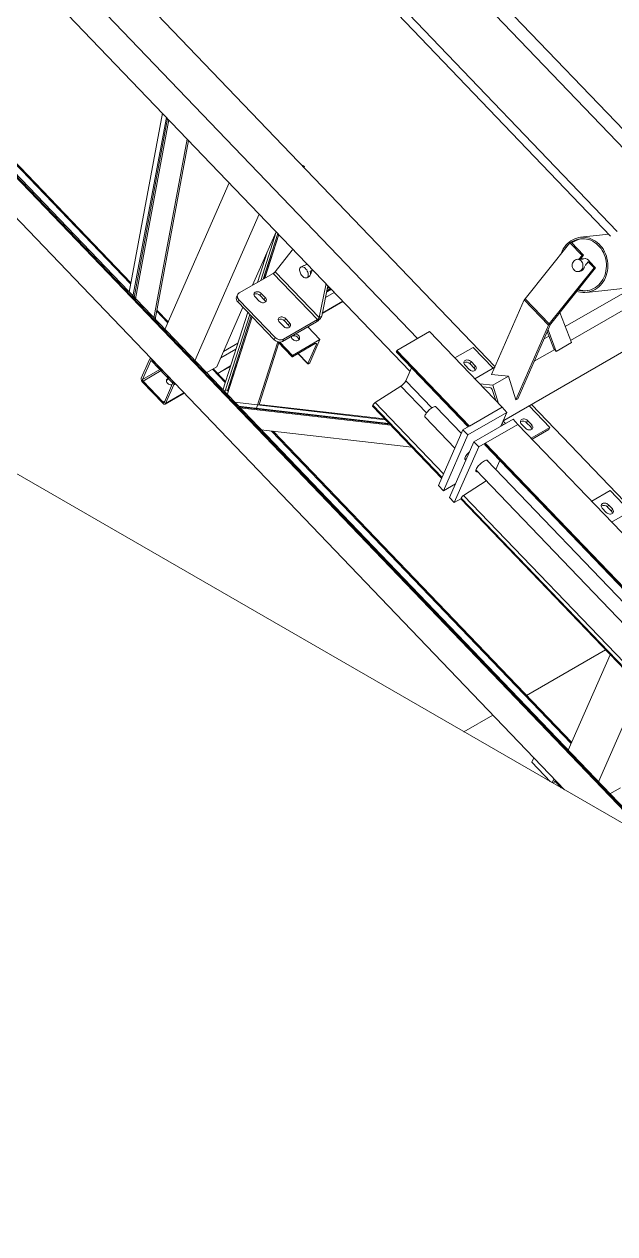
# Model space of a CAD drawing. Header units: millimetres. Extents: x 26816 to 90584, y 11074 to 56542.
# Drawn here: x 65639 to 66599, y 20511 to 22478 of the extents above; entities that cross this region are included whole.
import ezdxf

# ---------------------------------------------------------------- set-up
doc = ezdxf.new("R2010")
doc.units = ezdxf.units.MM
doc.layers.add('MAU_XAM', color=8, linetype='Continuous')
doc.layers.add('MAU_XANH', color=5, linetype='Continuous')

msp = doc.modelspace()

# ---------------------------------------------------------------- linework, layer by layer
at = {"layer": 'MAU_XAM', "linetype": 'Continuous', "lineweight": 0}
for p, q in [((67767.4, 20511.1), (63524.7, 22960.3)), ((66583.7, 21460.4), (66455.3, 21386.3)), ((66400.4, 21354.6), (66353.3, 21327.4))]:
    msp.add_line(p, q, dxfattribs=at)
at = {"layer": 'MAU_XANH', "linetype": 'Continuous', "lineweight": 0}
for p, q in [((49673, 39988.3), (67225.5, 21666.2)), ((49525.5, 39966.6), (66602.5, 22140.9)), ((49652, 39980.2), (67084.7, 21783.1)), ((66278, 21966.7), (60089.2, 28426.9)), ((66265.8, 21913.4), (60069.3, 28381.6)), ((66658.6, 21151.2), (59963.4, 28139.9)), ((66663.5, 21148.3), (60014, 28089.4)), ((66668.4, 21145.5), (60015, 28090.6)), ((66517.1, 21232.9), (62709.2, 25207.7)), ((65963.3, 22789.4), (66591.8, 22133.4)), ((66404, 21921.2), (65807.4, 22544)), ((65812.2, 22055.4), (65420.5, 22464.2)), ((65812.5, 22057.3), (65421.9, 22465)), ((65809.6, 22041.9), (65864, 22332.9)), ((65816, 22035.3), (65870.4, 22326.2)), ((65817.7, 22033.5), (65872.1, 22324.5)), ((65819.9, 22031.3), (65874.2, 22322.2)), ((65849.8, 22000), (65904.2, 22290.9)), ((65852, 21997.7), (65906.4, 22288.6)), ((66094.6, 22245.8), (66093.3, 22247.2)), ((66093.6, 22245.2), (66094.6, 22245.8)), ((66094.1, 22244.7), (66094.6, 22245.8)), ((65867.5, 21981.5), (65972.1, 22220.1)), ((65916.7, 21930.2), (66021.2, 22168.8)), ((66010.3, 22053.5), (66048.4, 22140.4)), ((66023.5, 22061.1), (66048.8, 22140)), ((66027.4, 22063.3), (66051.2, 22137.5)), ((66029.8, 22064.7), (66052.7, 22136)), ((66030, 22064.9), (66052.8, 22135.8)), ((66589.1, 22136.2), (66543, 22131.3)), ((66545.8, 22128.9), (66545.6, 22128.9)), ((66018, 22057.9), (66033.8, 22107.1)), ((66046.9, 22075.4), (66074.7, 22110.4)), ((66076.1, 22111.5), (66075.7, 22111.3)), ((66525.7, 22122.4), (66452.8, 22031.5)), ((66528.1, 22122.7), (66525.7, 22122.4)), ((66545.4, 22101.9), (66525.7, 22122.4)), ((66547.8, 22102.1), (66528.1, 22122.7)), ((66098.7, 22087.9), (66094.6, 22085.4)), ((66097.7, 22088.9), (66096.8, 22086.7)), ((66539.5, 22095.7), (66537.1, 22095.4)), ((66540.4, 22095.7), (66545.4, 22101.9)), ((66542.4, 22095.4), (66547.8, 22102.1)), ((66547.3, 22095.9), (66542.5, 22095.4)), ((66550.3, 22096.8), (66544.3, 22096.2)), ((66547.8, 22102.1), (66545.4, 22101.9)), ((66555.2, 22091.6), (66550.3, 22085.5)), ((66557.6, 22091.9), (66555.2, 22091.6)), ((66565, 22081.4), (66555.2, 22091.6)), ((66567.4, 22081.6), (66557.6, 22091.9)), ((66043.6, 22072.7), (65988.5, 22040.9)), ((66043.6, 22072.7), (66115.8, 21997.4)), ((66118.3, 22000.8), (66046.9, 22075.4)), ((66092.3, 22085), (66088.7, 22083)), ((66098.7, 22065.6), (66102.3, 22067.7)), ((66103.7, 22075.9), (66107.2, 22077.9)), ((66104.3, 22071.1), (66107.6, 22078.7)), ((66565, 22081.4), (66492.2, 21990.4)), ((66567.4, 22081.6), (66494.6, 21990.7)), ((66539.2, 22075.5), (66541.6, 22075.8)), ((66542.6, 22075.9), (66542.1, 22075.9)), ((66542.6, 22076), (66542.6, 22075.9)), ((66549.1, 22083.4), (66550.1, 22083.5)), ((66567.4, 22081.6), (66565, 22081.4)), ((66129.1, 22053.7), (66118.3, 22000.8)), ((66132.6, 22052.5), (66122.6, 22003.3)), ((66130.6, 22054.6), (66129.1, 22053.7)), ((66138.2, 22046.7), (66130.5, 22042.3)), ((66130.8, 22043.7), (66137.4, 22047.5)), ((66518.1, 21986.1), (66626.6, 22048.7)), ((66552.6, 22041.8), (66650.9, 22052.3)), ((65985.9, 22038), (65984.3, 22034.4)), ((65988, 22029.9), (65986.4, 22026.3)), ((65988, 22029.9), (66047, 21968.3)), ((66014.3, 22034.5), (66020.9, 22027.7)), ((66022.6, 22036.6), (66024.2, 22040.2)), ((66022.6, 22036.6), (66029.2, 22029.8)), ((66030.8, 22033.4), (66024.2, 22040.2)), ((66029.2, 22029.8), (66030.8, 22033.4)), ((66156.8, 22027.3), (66123.5, 22008.1)), ((66142.8, 22041.8), (66128.7, 22033.7)), ((66451.5, 22029.4), (66398.2, 21908)), ((66490.8, 21988.3), (66451.5, 22029.4)), ((66452.8, 22031.5), (66492.2, 21990.4)), ((66526.6, 21963.7), (66642, 22030.3)), ((66554.7, 22044.6), (66554.8, 22044.6)), ((65872.3, 21992.6), (65854.5, 22011.2)), ((65873, 21994.1), (65854.9, 22013)), ((65952.1, 21920.7), (65994.6, 22017.7)), ((65961.9, 21883), (66002.5, 22009.5)), ((65986.4, 22026.3), (66045.4, 21964.7)), ((65995.1, 22017.2), (65994.2, 22016.7)), ((66123.4, 22007.6), (66157, 22027)), ((66528, 21960), (66509.4, 22009.2)), ((65966.5, 21883.3), (66005.9, 22006)), ((65969.2, 21875.3), (66009.8, 22001.8)), ((65969.3, 21882.2), (66008.2, 22003.5)), ((65970.7, 21880.4), (66009.7, 22002)), ((66053.7, 21993.5), (66060.2, 21986.6)), ((66114.2, 21993.8), (66059, 21962)), ((66115.8, 21997.4), (66060.6, 21965.6)), ((66062, 21995.6), (66063.6, 21999.2)), ((66062, 21995.6), (66068.5, 21988.7)), ((66070.1, 21992.3), (66063.6, 21999.2)), ((66068.5, 21988.7), (66070.1, 21992.3)), ((66114.2, 21993.8), (66115.8, 21997.4)), ((66118.3, 22000.8), (66122.6, 22003.3)), ((66418.1, 21833.6), (66711.4, 22002.9)), ((66490.8, 21988.3), (66437.6, 21866.9)), ((66494.3, 21990.3), (66441.1, 21868.9)), ((66494.3, 21990.3), (66490.8, 21988.3)), ((66494.6, 21990.7), (66492.2, 21990.4)), ((66045.4, 21964.7), (66047, 21968.3)), ((66119.7, 21965.1), (66100, 21985.6)), ((66297.6, 21978), (66244.6, 21947.4)), ((66415.6, 21854.9), (66297.6, 21978)), ((66483.8, 21966.2), (66491.7, 21970.8)), ((66499.6, 21950), (66489, 21978.1)), ((66503.6, 21945.9), (66490.3, 21981.1)), ((65983.3, 21949.7), (65958.6, 21935.4)), ((65986.3, 21959), (65963, 21945.6)), ((66016.7, 21853.5), (66051.2, 21961.1)), ((66020.7, 21859.7), (66052.7, 21959.6)), ((66051, 21961.3), (66074.3, 21937)), ((66074.3, 21937.6), (66051.8, 21961.1)), ((66075.1, 21939.4), (66054.6, 21960.8)), ((66060.6, 21965.6), (66059, 21962)), ((66119.7, 21965.1), (66075.1, 21939.4)), ((66075.2, 21937.2), (66112, 21958.4)), ((66113.8, 21957.6), (66100, 21926.2)), ((66103, 21927), (66119.7, 21965.1)), ((66113.8, 21957.6), (66112.7, 21958.7)), ((66368.4, 21952.2), (66338.7, 21935.1)), ((66368.4, 21952.2), (66400.8, 21918.4)), ((66467.8, 21929.8), (66501.2, 21949)), ((66499.6, 21950), (66501.2, 21949)), ((66501.2, 21949), (66503.6, 21945.9)), ((66503.6, 21945.9), (66528, 21960)), ((65829.5, 21902.2), (65842.8, 21932.4)), ((65831.5, 21900.1), (65844.7, 21930.3)), ((65845.2, 21934.2), (65843.5, 21933.3)), ((65845.5, 21930.8), (65844.7, 21930.3)), ((65846.6, 21930.1), (65879.3, 21895.9)), ((65847.4, 21932), (65880.1, 21897.7)), ((66075.1, 21939.4), (66074.3, 21937.6)), ((66084, 21942.3), (66100, 21925.6)), ((66100, 21926.2), (66084.4, 21942.5)), ((66243.9, 21944.7), (66360.5, 21823)), ((66244.6, 21947.4), (66244, 21946)), ((66361.3, 21823.5), (66244, 21946)), ((66362.6, 21824.2), (66244.6, 21947.4)), ((66363.7, 21925.5), (66365.3, 21929.2)), ((66365.3, 21929.2), (66371.8, 21922.3)), ((65859.7, 21916.4), (65831.5, 21900.1)), ((65861.6, 21914.5), (65832.3, 21897.5)), ((65952.1, 21920.7), (65935.1, 21910.9)), ((65965.8, 21895), (65945, 21916.7)), ((65966.3, 21896.7), (65946.4, 21917.5)), ((65974.4, 21922.1), (65953.6, 21910)), ((65953.9, 21909.7), (65974.3, 21921.5)), ((66100.9, 21925.8), (66103, 21927)), ((66268.4, 21919.2), (66259, 21897.9)), ((66361.9, 21916.6), (66355.4, 21923.4)), ((66363.7, 21925.5), (66370.2, 21918.7)), ((66370.2, 21918.7), (66371.8, 21922.3)), ((66371.2, 21901.2), (66403.5, 21919.9)), ((65864.2, 21861.5), (65831.5, 21895.7)), ((65865, 21863.3), (65832.3, 21897.5)), ((65880.1, 21893.4), (65866.9, 21863.1)), ((65882.1, 21891.3), (65868.8, 21861.1)), ((65884.8, 21892.9), (65882.1, 21891.3)), ((66301.2, 21853.9), (66259, 21897.9)), ((66400.7, 21891), (66379.2, 21892.9)), ((66398.2, 21908), (66425.8, 21905.6)), ((66400.7, 21891), (66425.8, 21905.6)), ((66409.8, 21860.9), (66400.7, 21891)), ((66425.8, 21905.6), (66437.6, 21866.9)), ((65868.1, 21860.2), (65899, 21878)), ((65898.7, 21878.3), (65868.8, 21861.1)), ((65966.5, 21883.3), (65965, 21879.8)), ((65969.3, 21882.2), (65966.5, 21883.3)), ((65968.7, 21875.9), (65970.6, 21880.3)), ((66251, 21889.2), (66209.5, 21862.6)), ((66292.6, 21845.7), (66251, 21889.2)), ((66383.8, 21888.1), (66395.5, 21887)), ((66400.2, 21882.2), (66405.2, 21865.8)), ((65867.6, 21864.8), (65865, 21863.3)), ((66225.9, 21834.8), (65980.9, 21863.1)), ((66231.8, 21828.7), (65986.8, 21857)), ((66233, 21827.4), (65988, 21855.7)), ((66234.7, 21825.6), (65989.7, 21854)), ((66224.7, 21836.1), (66020.5, 21859.7)), ((66205.5, 21858.2), (66204.8, 21856.8)), ((66317.4, 21739.3), (66204.8, 21856.8)), ((66318, 21740.7), (66205.5, 21858.2)), ((66320.6, 21746.6), (66209.5, 21862.6)), ((66349.4, 21812.2), (66307.8, 21855.6)), ((66415.6, 21854.9), (66352, 21818.1)), ((66415.6, 21854.9), (66362.6, 21824.2)), ((66423.5, 21846.6), (66415.6, 21854.9)), ((66441.1, 21868.9), (66437.6, 21866.9)), ((66459.3, 21857.4), (66493, 21822.2)), ((66626.9, 21688.5), (66463.1, 21859.6)), ((66290.5, 21839), (66339, 21788.4)), ((66423.5, 21846.6), (66359.8, 21809.9)), ((66369.7, 21798.7), (66433.4, 21835.4)), ((66413.6, 21824), (66423.5, 21846.6)), ((66417.3, 21832.4), (66421.2, 21828.4)), ((66417.8, 21833.6), (66418.1, 21833.6)), ((66418.1, 21833.6), (66418, 21834)), ((66433.4, 21835.4), (66441.2, 21827.2)), ((66455.4, 21829.7), (66457, 21833.3)), ((66457, 21833.3), (66463.6, 21826.5)), ((66268.9, 21790), (66023.9, 21818.3)), ((66527.9, 21308.2), (66041.2, 21816.3)), ((66528.6, 21309.8), (66043.6, 21816)), ((66352, 21818.1), (66312.2, 21727.5)), ((66359.8, 21809.9), (66352, 21818.1)), ((66377.6, 21790.5), (66441.2, 21827.2)), ((66441.2, 21827.2), (66388.2, 21796.6)), ((66414.4, 21824.5), (66413.9, 21824.9)), ((66417.9, 21826.5), (66415.7, 21828.8)), ((66623.5, 21637), (66441.2, 21827.2)), ((66453.7, 21820.8), (66447.1, 21827.6)), ((66455.4, 21829.7), (66462, 21822.9)), ((66462, 21822.9), (66463.6, 21826.5)), ((66493, 21822.2), (66462.8, 21804.8)), ((66491.4, 21818.6), (66464.4, 21803)), ((66493, 21822.2), (66491.4, 21818.6)), ((66359.8, 21809.9), (66320.1, 21719.3)), ((66330, 21708.1), (66369.7, 21798.7)), ((66369.7, 21798.7), (66377.6, 21790.5)), ((66387.5, 21793.9), (67429.7, 20706)), ((66388.2, 21796.6), (66387.6, 21795.2)), ((67432.6, 20704.4), (66387.6, 21795.2)), ((67437, 20701.8), (66388.2, 21796.6)), ((66337.9, 21699.9), (66377.6, 21790.5)), ((66355, 21771.7), (66357, 21769.6)), ((66372.9, 21753), (66946.1, 21154.7)), ((66963.4, 21171.3), (66390.9, 21768.9)), ((66412, 21768.4), (66405.5, 21753.6)), ((66389.8, 21735.3), (66353.1, 21711.7)), ((66320.1, 21719.3), (66312.2, 21727.5)), ((66320.1, 21719.3), (66339.9, 21730.7)), ((66591.3, 21719.5), (66561.1, 21702.1)), ((66591.3, 21719.5), (66623.8, 21685.7)), ((66330, 21708.1), (66337.9, 21699.9)), ((66348.5, 21706), (66337.9, 21699.9)), ((66349.1, 21707.4), (66348.5, 21706)), ((67153.9, 20865.3), (66348.5, 21706)), ((67158.3, 20862.7), (66349.1, 21707.4)), ((67176.7, 20852.1), (66353.1, 21711.7)), ((66586.6, 21692.8), (66588.2, 21696.5)), ((66586.6, 21692.8), (66593.1, 21686)), ((66588.2, 21696.5), (66594.7, 21689.6)), ((66584.8, 21683.9), (66578.3, 21690.8)), ((66593.1, 21686), (66594.7, 21689.6)), ((66593.5, 21668.2), (66626.4, 21687.2)), ((66523.1, 21297.2), (66591.2, 21452.6)), ((66572.3, 21245.9), (66640.4, 21401.3)), ((66466.9, 21285.2), (66463.7, 21278)), ((66466.9, 21285.2), (66517.1, 21232.9)), ((66463.7, 21278), (66494.4, 21246)), ((66489.7, 21250.9), (66490.2, 21248.4)), ((66496.9, 21244.6), (66498.4, 21248)), ((66499.1, 21243.2), (66500.3, 21245.9)), ((66502.2, 21245.8), (66511.4, 21236.2)), ((66503, 21247.6), (66517.1, 21232.9)), ((66607.7, 21236.4), (66590.7, 21226.6))]:
    msp.add_line(p, q, dxfattribs=at)
at = {"layer": 'MAU_XANH', "linetype": 'Continuous', "lineweight": 0, "flags": 128}
for points in [[(66537, 22043.6), (66539.7, 22042.8), (66543.1, 22042), (66546.6, 22041.6), (66550.1, 22041.6), (66553.6, 22041.9), (66557, 22042.5), (66560.3, 22043.5), (66563.6, 22044.9), (66566.7, 22046.5), (66569.7, 22048.5), (66572.5, 22050.7), (66575.2, 22053.3), (66577.6, 22056.1), (66579.7, 22059.1), (66581.7, 22062.4), (66583.3, 22065.8), (66584.7, 22069.4), (66585.8, 22073.2), (66586.6, 22077), (66587.1, 22080.9), (66587.2, 22084.9), (66587.1, 22088.9), (66586.7, 22092.8), (66585.9, 22096.7), (66584.9, 22100.6), (66583.6, 22104.3), (66582, 22107.9), (66580.1, 22111.3), (66577.9, 22114.5), (66575.6, 22117.5), (66573, 22120.3), (66570.2, 22122.7), (66567.3, 22124.9), (66564.1, 22126.9), (66560.9, 22128.4), (66557.6, 22129.7), (66554.1, 22130.6), (66550.7, 22131.2), (66547.2, 22131.4), (66543.7, 22131.3), (66540.2, 22130.8), (66536.8, 22130), (66533.5, 22128.9), (66530.3, 22127.4), (66527.3, 22125.6), (66524.4, 22123.4), (66521.7, 22121), (66519.1, 22118.4), (66516.8, 22115.4), (66514.8, 22112.3), (66513, 22108.9), (66511.5, 22105.4), (66511, 22104.1)], [(66538.6, 22045.7), (66541, 22045), (66544.3, 22044.4), (66547.7, 22044.1), (66551.1, 22044.1), (66554.5, 22044.6), (66557.8, 22045.3), (66561, 22046.4), (66564.1, 22047.9), (66567.1, 22049.6), (66569.9, 22051.7), (66572.5, 22054), (66575, 22056.6), (66577.2, 22059.5), (66579.1, 22062.6), (66580.8, 22065.9), (66582.3, 22069.3), (66583.4, 22072.9), (66584.3, 22076.6), (66584.8, 22080.4), (66585, 22084.3), (66585, 22088.2), (66584.6, 22092), (66583.9, 22095.8), (66582.9, 22099.5), (66581.6, 22103.2), (66580.1, 22106.6), (66578.3, 22109.9), (66576.2, 22113.1), (66573.9, 22116), (66571.3, 22118.6), (66568.6, 22121), (66565.7, 22123.1), (66562.7, 22124.9), (66559.5, 22126.4), (66556.2, 22127.6), (66552.9, 22128.4), (66549.5, 22128.8), (66546.1, 22128.9), (66542.7, 22128.7), (66539.4, 22128.1), (66536.1, 22127.2), (66533, 22125.9), (66529.9, 22124.3), (66527.2, 22122.6)], [(66076.1, 22111.5), (66075.4, 22111.1), (66074.7, 22110.4)], [(66530.8, 22080.3), (66531.8, 22078.8), (66533.1, 22077.5), (66534.5, 22076.5), (66536.1, 22075.9), (66537.7, 22075.5), (66539.4, 22075.6), (66541, 22075.9), (66542.5, 22076.7), (66543.9, 22077.7), (66545, 22079.1), (66545.9, 22080.6), (66546.6, 22082.4), (66546.9, 22084.2), (66546.9, 22086.1), (66546.6, 22088), (66546, 22089.8), (66545.1, 22091.4), (66543.9, 22092.8), (66542.6, 22094), (66541.1, 22094.8), (66539.4, 22095.3), (66537.8, 22095.5), (66536.1, 22095.3), (66534.5, 22094.7), (66533.1, 22093.8), (66531.8, 22092.6), (66530.8, 22091.1), (66530, 22089.5), (66529.6, 22087.7), (66529.4, 22085.8), (66529.5, 22083.9), (66530, 22082.1), (66530.8, 22080.3)], [(66539.5, 22095.7), (66540.8, 22095.7), (66542.5, 22095.4)], [(66091.1, 22068.3), (66092.4, 22067.1), (66093.7, 22066.2), (66095, 22065.5), (66096.3, 22065.2), (66097.5, 22065.2), (66098.6, 22065.6), (66099.5, 22066.2), (66100.2, 22067.2), (66100.6, 22068.4), (66100.8, 22069.8), (66100.7, 22071.4), (66100.4, 22073.1), (66099.9, 22074.8), (66099.1, 22076.5), (66098.1, 22078.2), (66097, 22079.7), (66095.7, 22081), (66094.4, 22082), (66093.1, 22082.8), (66091.8, 22083.3), (66090.5, 22083.4), (66089.4, 22083.3), (66088.4, 22082.7), (66087.6, 22081.9), (66087.1, 22080.9), (66086.7, 22079.5), (66086.7, 22078), (66086.9, 22076.4), (66087.3, 22074.7), (66088, 22072.9), (66088.8, 22071.2), (66089.9, 22069.7), (66091.1, 22068.3)], [(66092.3, 22085), (66093.3, 22085.4), (66094.6, 22085.4)], [(66103.7, 22075.9), (66104.2, 22074.1), (66104.3, 22072.4), (66104.2, 22070.8), (66103.8, 22069.5), (66103.2, 22068.4), (66102.3, 22067.7), (66102.3, 22067.7)], [(66129.1, 22053.7), (66129.2, 22055), (66129.2, 22056.1)], [(65988.5, 22040.9), (65987.2, 22039.9), (65986.3, 22038.8), (65985.7, 22037.4), (65985.4, 22036), (65985.5, 22034.4), (65986, 22032.9), (65986.8, 22031.4), (65988, 22029.9)], [(66024.2, 22040.2), (66023.1, 22041.2), (66021.7, 22042), (66020.3, 22042.6), (66018.8, 22042.9), (66017.3, 22042.9), (66015.9, 22042.7), (66014.7, 22042.2), (66013.7, 22041.4), (66013, 22040.5), (66012.6, 22039.3), (66012.5, 22038.1), (66012.8, 22036.9), (66013.4, 22035.7), (66014.3, 22034.5)], [(66020.9, 22027.7), (66022, 22026.7), (66023.4, 22025.9), (66024.8, 22025.3), (66026.3, 22025), (66027.8, 22025), (66029.2, 22025.2), (66030.4, 22025.7), (66031.4, 22026.5), (66032.1, 22027.5), (66032.5, 22028.6), (66032.6, 22029.8), (66032.3, 22031), (66031.7, 22032.3), (66030.8, 22033.4)], [(66063.6, 21999.2), (66062.4, 22000.2), (66061.1, 22001), (66059.6, 22001.5), (66058.1, 22001.8), (66056.6, 22001.9), (66055.2, 22001.6), (66054, 22001.1), (66053, 22000.4), (66052.3, 21999.4), (66051.9, 21998.3), (66051.9, 21997.1), (66052.2, 21995.8), (66052.8, 21994.6), (66053.7, 21993.5)], [(66060.2, 21986.6), (66061.4, 21985.6), (66062.7, 21984.8), (66064.2, 21984.3), (66065.7, 21984), (66067.2, 21983.9), (66068.5, 21984.2), (66069.8, 21984.7), (66070.7, 21985.4), (66071.4, 21986.4), (66071.8, 21987.5), (66071.9, 21988.7), (66071.6, 21990), (66071, 21991.2), (66070.1, 21992.3)], [(66085.4, 21964.6), (66085.4, 21965), (66085.1, 21966.2), (66084.5, 21967.4), (66083.6, 21968.6), (66082.4, 21969.6), (66081.1, 21970.4), (66079.6, 21970.9), (66078.1, 21971.2), (66076.7, 21971.3), (66075.3, 21971), (66074.1, 21970.5), (66073.2, 21969.9)], [(66075, 21965.9), (66076.2, 21964.9), (66077.5, 21964.1), (66079, 21963.5), (66080.5, 21963.2), (66082, 21963.2), (66083.3, 21963.4), (66084.6, 21964), (66085.5, 21964.7), (66086.2, 21965.7), (66086.6, 21966.8), (66086.7, 21968), (66086.4, 21969.2), (66085.8, 21970.5), (66084.9, 21971.6), (66083.8, 21972.6), (66082.4, 21973.4), (66081, 21974), (66080.2, 21974.2)], [(66112, 21958.4), (66112.5, 21958.7), (66113, 21958.9), (66113.4, 21958.9), (66113.7, 21958.9), (66113.9, 21958.7), (66114, 21958.4), (66113.9, 21958.1), (66113.8, 21957.6)], [(65842.8, 21932.4), (65843.1, 21932.9), (65843.5, 21933.3), (65844, 21933.5), (65844.6, 21933.5), (65845.3, 21933.4), (65846, 21933), (65846.7, 21932.6), (65847.4, 21932)], [(65844.7, 21930.3), (65844.8, 21930.5), (65845, 21930.7), (65845.2, 21930.7), (65845.5, 21930.8), (65845.7, 21930.7), (65846, 21930.6), (65846.3, 21930.4), (65846.6, 21930.1)], [(66074.3, 21937.6), (66074.3, 21937.4), (66074.3, 21937.2), (66074.3, 21937), (66074.4, 21937), (66074.5, 21936.9), (66074.7, 21937), (66075, 21937), (66075.2, 21937.2)], [(66244, 21946), (66243.8, 21945.5), (66243.7, 21945.2), (66243.8, 21944.9), (66243.9, 21944.7)], [(66355.4, 21923.4), (66354.5, 21924.6), (66353.9, 21925.8), (66353.6, 21927), (66353.6, 21928.3), (66354, 21929.4), (66354.7, 21930.3), (66355.7, 21931.1), (66356.9, 21931.6), (66358.3, 21931.9), (66359.8, 21931.8), (66361.3, 21931.5), (66362.8, 21930.9), (66364.1, 21930.1), (66365.3, 21929.2)], [(66100, 21926.2), (66099.9, 21926), (66099.9, 21925.8), (66099.9, 21925.7), (66100, 21925.6), (66100.2, 21925.6), (66100.4, 21925.6), (66100.6, 21925.7), (66100.9, 21925.8)], [(66371.8, 21922.3), (66372.7, 21921.2), (66373.3, 21919.9), (66373.6, 21918.7), (66373.5, 21917.5), (66373.1, 21916.4), (66372.4, 21915.4), (66371.4, 21914.7), (66370.2, 21914.1), (66368.8, 21913.9), (66367.4, 21913.9), (66365.8, 21914.2), (66364.4, 21914.8), (66363.1, 21915.6), (66361.9, 21916.6)], [(65873.5, 21902), (65872.3, 21901.5), (65871.4, 21900.8), (65870.6, 21899.8), (65870.3, 21898.7), (65870.2, 21897.5), (65870.5, 21896.2), (65871.1, 21895), (65872, 21893.9)], [(65970.6, 21880.3), (65970.7, 21880.6), (65970.7, 21880.8), (65970.6, 21881.1), (65970.5, 21881.4), (65970.2, 21881.6), (65970, 21881.9), (65969.6, 21882.1), (65969.3, 21882.2)], [(65868.8, 21861.1), (65868.5, 21860.6), (65868.1, 21860.2), (65867.6, 21860), (65866.9, 21860), (65866.3, 21860.1), (65865.6, 21860.4), (65864.9, 21860.9), (65864.2, 21861.5)], [(65866.9, 21863.1), (65866.7, 21862.9), (65866.6, 21862.8), (65866.4, 21862.7), (65866.1, 21862.7), (65865.9, 21862.7), (65865.6, 21862.9), (65865.3, 21863.1), (65865, 21863.3)], [(66307.8, 21855.6), (66307.7, 21855.7), (66307.1, 21856), (66306.2, 21856), (66305.1, 21855.8), (66303.8, 21855.3), (66302.3, 21854.6), (66300.8, 21853.6), (66299.3, 21852.5), (66297.7, 21851.1), (66296.1, 21849.7), (66294.7, 21848.2), (66293.4, 21846.7), (66292.3, 21845.2), (66291.4, 21843.7), (66290.7, 21842.4), (66290.3, 21841.2), (66290.1, 21840.2), (66290.2, 21839.4), (66290.5, 21839)], [(66447.1, 21827.6), (66446.2, 21828.8), (66445.6, 21830), (66445.4, 21831.2), (66445.4, 21832.4), (66445.8, 21833.6), (66446.5, 21834.5), (66447.5, 21835.3), (66448.7, 21835.8), (66450.1, 21836), (66451.6, 21836), (66453.1, 21835.7), (66454.6, 21835.1), (66455.9, 21834.3), (66457, 21833.3)], [(66463.6, 21826.5), (66464.5, 21825.4), (66465.1, 21824.1), (66465.4, 21822.9), (66465.3, 21821.7), (66464.9, 21820.6), (66464.2, 21819.6), (66463.2, 21818.9), (66462, 21818.3), (66460.6, 21818.1), (66459.1, 21818.1), (66457.6, 21818.4), (66456.2, 21819), (66454.8, 21819.8), (66453.7, 21820.8)], [(66387.6, 21795.2), (66387.4, 21794.7), (66387.4, 21794.3), (66387.4, 21794), (66387.5, 21793.9)], [(66362.7, 21782.7), (66362.6, 21782.5), (66361, 21781.1), (66359.6, 21779.5), (66358.3, 21777.9), (66357.2, 21776.4), (66356.2, 21774.9), (66355.5, 21773.6), (66355.1, 21772.4), (66354.9, 21771.3), (66355, 21770.5), (66355.4, 21769.9), (66356, 21769.5), (66356.8, 21769.4), (66356.9, 21769.4)], [(66375.6, 21750.1), (66375.6, 21750.1), (66374.6, 21750), (66373.7, 21750.1), (66373.1, 21750.4), (66372.8, 21751.1), (66372.7, 21751.9), (66372.9, 21752.9), (66373.3, 21754.2)], [(66373.3, 21754.2), (66374, 21755.5), (66374.9, 21757), (66376, 21758.5), (66377.3, 21760.1), (66378.8, 21761.6), (66380.3, 21763.1), (66381.9, 21764.5), (66383.6, 21765.8), (66385.2, 21766.8), (66386.7, 21767.7), (66388.1, 21768.4), (66389.3, 21768.8), (66390.4, 21768.9), (66391.2, 21768.8), (66391.9, 21768.5), (66392.2, 21767.9), (66392.3, 21767.5)], [(66578.3, 21690.8), (66577.4, 21691.9), (66576.8, 21693.1), (66576.5, 21694.4), (66576.5, 21695.6), (66576.9, 21696.7), (66577.6, 21697.6), (66578.6, 21698.4), (66579.8, 21698.9), (66581.2, 21699.2), (66582.7, 21699.1), (66584.2, 21698.8), (66585.7, 21698.3), (66587, 21697.5), (66588.2, 21696.5)], [(66594.7, 21689.6), (66595.6, 21688.5), (66596.2, 21687.3), (66596.5, 21686), (66596.4, 21684.8), (66596.1, 21683.7), (66595.3, 21682.7), (66594.4, 21682), (66593.1, 21681.5), (66591.8, 21681.2), (66590.3, 21681.2), (66588.8, 21681.5), (66587.3, 21682.1), (66586, 21682.9), (66584.8, 21683.9)], [(66498.4, 21248), (66498.7, 21248.5), (66499.1, 21248.9), (66499.7, 21249.1), (66500.3, 21249.1), (66500.9, 21249), (66501.6, 21248.7), (66502.3, 21248.2), (66503, 21247.6)], [(66500.3, 21245.9), (66500.5, 21246.2), (66500.6, 21246.3), (66500.9, 21246.4), (66501.1, 21246.4), (66501.4, 21246.3), (66501.6, 21246.2), (66501.9, 21246), (66502.2, 21245.8)]]:
    msp.add_lwpolyline(points, dxfattribs=at)
at = {"layer": 'MAU_XANH', "linetype": 'Continuous', "lineweight": 0}
for centre, radius, start, end in [((66089.6, 22243.5), 5.18, 44.3311, 81.8702), ((66549.4, 22095.5), 33.7, 96.3933, 127.9157), ((66550.6, 22090.9), 39.4, 134.8681, 147.7076), ((66545.1, 22088.5), 7.73, 73.3292, 108.1789), ((66549.9, 22088.1), 8.69, 24.1335, 103.2192), ((66540.4, 22084.5), 8.8, 277.9081, 352.7788), ((66122.1, 22057.5), 16.3, 302.3614, 328.5167), ((66120.6, 22059.5), 16.3, 312.302, 327.5551), ((65991.3, 22031.9), 7.46, 160.356, 228.5543), ((66016.7, 22031.4), 7.95, 41.2379, 121.2003), ((66025.1, 22025.5), 5.94, 6.0751, 46.0531), ((66460.5, 22025.1), 10, 140.2522, 154.7733), ((66551.2, 22077.7), 33.3, 249.155, 275.9637), ((66056, 21990.3), 7.95, 41.2379, 121.2003), ((66064.4, 21984.4), 5.94, 6.0751, 46.0531), ((66499.9, 21984), 10, 140.2522, 154.7733), ((66495.8, 21989.6), 1.67, 140.2522, 154.7733), ((66055.7, 21976.3), 11.8, 222.4205, 294.6677), ((66079, 21970.1), 5.76, 178.9564, 226.4962), ((66054.1, 21972.7), 11.8, 222.4205, 294.6677), ((66357.7, 21920.3), 7.95, 41.2373, 121.2057), ((66366.1, 21914.4), 5.94, 6.0816, 46.0527), ((65836, 21900.6), 6.67, 166.5829, 227.1557), ((65834.1, 21899.5), 2.67, 166.5829, 227.1557), ((65874.5, 21894.9), 5.6, 84.9819, 139.0219), ((65878.3, 21900), 8.8, 223.7496, 275.5256), ((65877.5, 21894), 2.67, 346.5829, 47.1557), ((65875.6, 21892.8), 6.67, 346.5829, 47.1557), ((66238.5, 21908.8), 23.3, 302.3827, 331.9063), ((66393.8, 21880.7), 6.59, 13.201, 74.3412), ((66215.7, 21852.7), 11.6, 122.3827, 151.9063), ((66449.5, 21824.5), 7.95, 41.2373, 121.2059), ((66457.9, 21818.6), 5.94, 6.0683, 46.0535), ((66359.4, 21701.9), 11.6, 122.3827, 151.9063), ((66580.6, 21687.6), 7.95, 41.2361, 121.2178), ((66589, 21681.7), 5.94, 6.0822, 46.0526)]:
    msp.add_arc(centre, radius, start, end, dxfattribs=at)
for points in [[(66046.9, 22075.4), (66046.7, 22075.1), (66046.4, 22074.7), (66045.6, 22073.9), (66044.6, 22073.2), (66044, 22072.9), (66043.6, 22072.7)], [(66114.2, 21993.8), (66115, 21994.4), (66116.7, 21995.6), (66119.3, 21998.1), (66121.4, 22000.9), (66122.2, 22002.5), (66122.6, 22003.3)], [(66115.8, 21997.4), (66116, 21997.6), (66116.5, 21998.1), (66117.3, 21999), (66118, 22000), (66118.2, 22000.5), (66118.3, 22000.8)]]:
    msp.add_open_spline(points, degree=3, dxfattribs=at)

doc.saveas('drawing.dxf')
